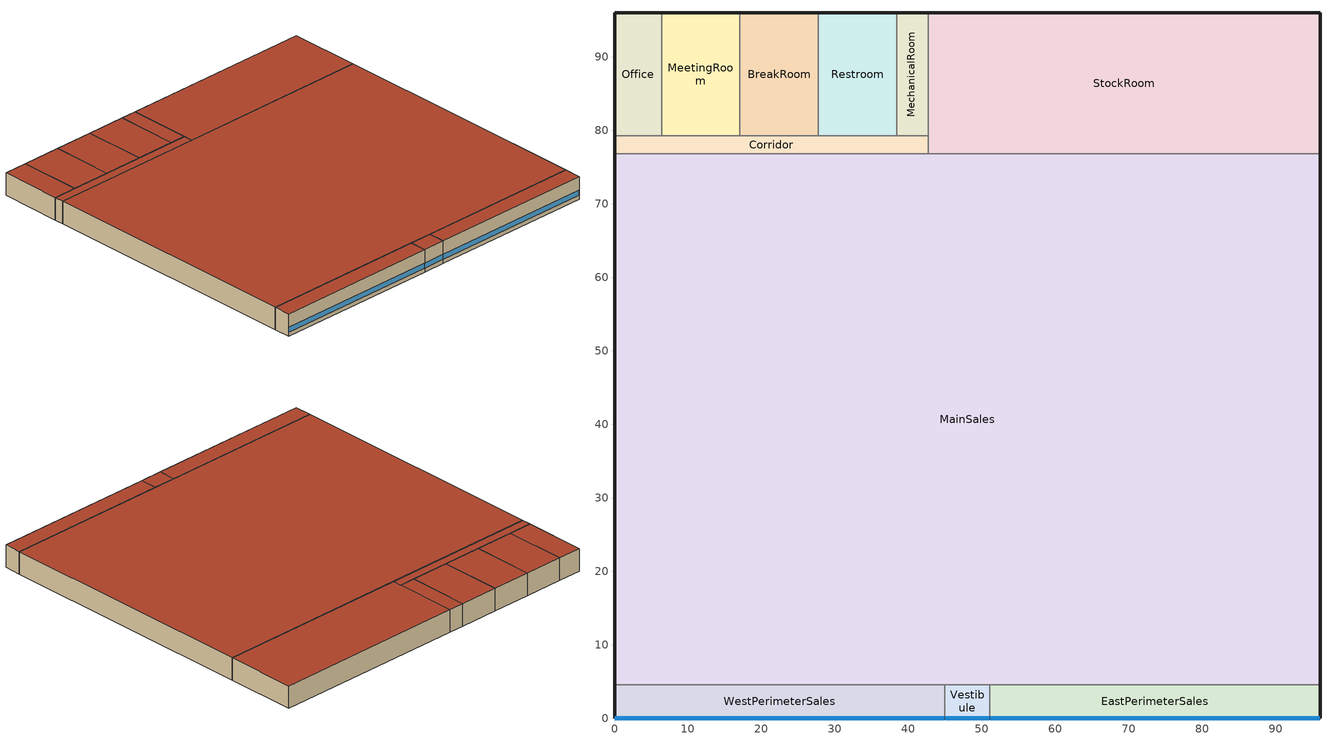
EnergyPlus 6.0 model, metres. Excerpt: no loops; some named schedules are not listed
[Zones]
Office
 floor ground (Unheated - 8in Slab with Carpet_NR_Ext-slab): 6.4,96.01 6.4,79.25 0,79.25 0,96.01 z0
 wall outside (Mass_R-7.6 ci_Ext-wall): 6.4,96.01 0,96.01 0,79.25 z0:6.1
 wall to MeetingRoom (Standard_Int-Wall): 6.4,79.25 6.4,96.01 z0:6.1
 wall to Corridor (Standard_Int-Wall): 0,79.25 6.4,79.25 z0:6.1
 roof outside (IEAD_R-25 ci_Roof): 6.4,79.25 6.4,96.01 0,96.01 0,79.25 z6.1
BreakRoom
 floor ground (Unheated - 8in Slab with Carpet_NR_Ext-slab): 27.74,96.01 27.74,79.25 17.07,79.25 17.07,96.01 z0
 wall outside (Mass_R-7.6 ci_Ext-wall): 27.74,96.01 17.07,96.01 z0:6.1
 wall to Corridor (Standard_Int-Wall): 17.07,79.25 27.74,79.25 z0:6.1
 wall to MeetingRoom (Standard_Int-Wall): 17.07,96.01 17.07,79.25 z0:6.1
 wall to Restroom (Standard_Int-Wall): 27.74,79.25 27.74,96.01 z0:6.1
 roof outside (IEAD_R-25 ci_Roof): 27.74,79.25 27.74,96.01 17.07,96.01 17.07,79.25 z6.1
WestPerimeterSales
 floor ground (Unheated - 8in Slab with Carpet_NR_Ext-slab): 44.96,4.57 44.96,0 0,0 0,4.57 z0
 wall outside (Mass_R-7.6 ci_Ext-wall): 0,4.57 0,0 44.96,0 z0:6.1
 wall to MainSales (Standard_Int-Wall): 44.96,4.57 0,4.57 z0:6.1
 wall to Vestibule (Standard_Int-Wall): 44.96,0 44.96,4.57 z0:6.1
 window (Retail_AEDG_window_3_UValue_3.408_SHGC_0.25_VT_0.32): 0.05,0 44.91,0 z1.1:2.45
 roof outside (IEAD_R-25 ci_Roof): 44.96,0 44.96,4.57 0,4.57 0,0 z6.1
Corridor
 floor ground (Unheated - 8in Slab with Carpet_NR_Ext-slab): 42.67,79.25 42.67,76.81 0,76.81 0,79.25 z0
 wall outside (Mass_R-7.6 ci_Ext-wall): 0,79.25 0,76.81 z0:6.1
 wall to StockRoom (Standard_Int-Wall): 42.67,76.81 42.67,79.25 z0:6.1
 wall to MainSales (Standard_Int-Wall): 0,76.81 42.67,76.81 z0:6.1
 wall to MeetingRoom (Standard_Int-Wall): 17.07,79.25 6.4,79.25 z0:6.1
 wall to Restroom (Standard_Int-Wall): 38.4,79.25 27.74,79.25 z0:6.1
 wall to MechanicalRoom (Standard_Int-Wall): 42.67,79.25 38.4,79.25 z0:6.1
 roof outside (IEAD_R-25 ci_Roof): 42.67,76.81 42.67,79.25 0,79.25 0,76.81 z6.1
EastPerimeterSales
 floor ground (Unheated - 8in Slab with Carpet_NR_Ext-slab): 96.01,4.57 96.01,0 51.05,0 51.05,4.57 z0
 wall outside (Mass_R-7.6 ci_Ext-wall): 51.05,0 96.01,0 96.01,4.57 z0:6.1
 wall to MainSales (Standard_Int-Wall): 96.01,4.57 51.05,4.57 z0:6.1
 wall to Vestibule (Standard_Int-Wall): 51.05,4.57 51.05,0 z0:6.1
 window (Retail_AEDG_window_3_UValue_3.408_SHGC_0.25_VT_0.32): 51.1,0 95.96,0 z1.1:2.45
 roof outside (IEAD_R-25 ci_Roof): 96.01,0 96.01,4.57 51.05,4.57 51.05,0 z6.1
Vestibule
 floor ground (Unheated - 8in Slab with Carpet_NR_Ext-slab): 51.05,4.57 51.05,0 44.96,0 44.96,4.57 z0
 wall outside (Mass_R-7.6 ci_Ext-wall): 44.96,0 51.05,0 z0:6.1
 wall to MainSales (Standard_Int-Wall): 51.05,4.57 44.96,4.57 z0:6.1
 window (Retail_AEDG_window_3_UValue_3.408_SHGC_0.25_VT_0.32): 45.01,0 51,0 z1.1:2.45
 roof outside (IEAD_R-25 ci_Roof): 51.05,0 51.05,4.57 44.96,4.57 44.96,0 z6.1
StockRoom
 floor ground (Unheated - 8in Slab with Carpet_NR_Ext-slab): 96.01,96.01 96.01,76.81 42.67,76.81 42.67,96.01 z0
 wall outside (Mass_R-7.6 ci_Ext-wall): 96.01,76.81 96.01,96.01 42.67,96.01 z0:6.1
 wall to MechanicalRoom (Standard_Int-Wall): 42.67,96.01 42.67,79.25 z0:6.1
 wall to MainSales (Standard_Int-Wall): 42.67,76.81 96.01,76.81 z0:6.1
 roof outside (IEAD_R-25 ci_Roof): 96.01,76.81 96.01,96.01 42.67,96.01 42.67,76.81 z6.1
MainSales
 floor ground (Unheated - 8in Slab with Carpet_NR_Ext-slab): 96.01,76.81 96.01,4.57 0,4.57 0,76.81 z0
 wall outside (Mass_R-7.6 ci_Ext-wall): 96.01,4.57 96.01,76.81 / 0,76.81 0,4.57 z0:6.1
 roof outside (IEAD_R-25 ci_Roof): 96.01,4.57 96.01,76.81 0,76.81 0,4.57 z6.1
MeetingRoom
 floor ground (Unheated - 8in Slab with Carpet_NR_Ext-slab): 17.07,96.01 17.07,79.25 6.4,79.25 6.4,96.01 z0
 wall outside (Mass_R-7.6 ci_Ext-wall): 17.07,96.01 6.4,96.01 z0:6.1
 roof outside (IEAD_R-25 ci_Roof): 17.07,79.25 17.07,96.01 6.4,96.01 6.4,79.25 z6.1
Restroom
 floor ground (Unheated - 8in Slab with Carpet_NR_Ext-slab): 38.4,96.01 38.4,79.25 27.74,79.25 27.74,96.01 z0
 wall outside (Mass_R-7.6 ci_Ext-wall): 38.4,96.01 27.74,96.01 z0:6.1
 wall to MechanicalRoom (Standard_Int-Wall): 38.4,79.25 38.4,96.01 z0:6.1
 roof outside (IEAD_R-25 ci_Roof): 38.4,79.25 38.4,96.01 27.74,96.01 27.74,79.25 z6.1
MechanicalRoom
 floor ground (Unheated - 8in Slab with Carpet_NR_Ext-slab): 42.67,96.01 42.67,79.25 38.4,79.25 38.4,96.01 z0
 wall outside (Mass_R-7.6 ci_Ext-wall): 42.67,96.01 38.4,96.01 z0:6.1
 roof outside (IEAD_R-25 ci_Roof): 42.67,79.25 42.67,96.01 38.4,96.01 38.4,79.25 z6.1
[Building]
Retail_100k_DOASwCAV: North Axis=0; Terrain=City; Loads Convergence Tolerance Value=0.04; Temperature Convergence Tolerance Value=0.2; Solar Distribution=FullExterior; Maximum Number of Warmup Days=25
[Site:Location]
USA CA-SAN FRANCISCO: Latitude {deg}=37.62; Longitude {deg}=-122.37; Time Zone {hr}=-8; Elevation {m}=5
[Site:GroundTemperature:BuildingSurface]
19.905, 19.922, 19.91, 19.932, 19.949, 20.038, 20.327, 20.062, 20.443, 20.088, 19.986, 19.948
[Site:WaterMainsTemperature]
Calculation Method=CORRELATION; Annual Average Outdoor Air Temperature {C}=13.08; Maximum Difference In Monthly Average Outdoor Air Temperatures {deltaC}=8
[SizingPeriod:DesignDay] Barometric Pressure {Pa}=101265; Rain {0-no,1-yes}=0; Snow on ground {0-no,1-yes}=0; Day of Month=21; Daylight Savings Time Indicator=0; Humidity Indicating Type=WetBulb
Name | Maximum Dry-Bulb Temperature {C} | Daily Temp Range {C} | Humidity Indicating Conditions at Maximum Dry-Bulb | Wind Speed {m/s} design conditions vs. traditional 6.71 m/s (15 mph) | Wind Direction {Degrees; N=0, S=180} | Clearness {0.0 to 1.1} | Month | Day Type | Wind Speed {m/s} design conditions vs. traditional 3.35 m/s (7mph)
SAN_FRANCISCO Ann Htg 99.6% Condns DB | 3.2 | 0 | 3.2 | 2.4 | 140 | 0 | 1 | WinterDesignDay
SAN_FRANCISCO Ann Clg .4% Condns DB=>MWB | 28.3 | 9 | 17.2 |  | 310 | 1 | 9 | SummerDesignDay | 5.8
SAN_FRANCISCO Ann Clg .4% Condns WB=>MDB | 25.7 | 9 | 18.4 |  | 310 | 1 | 9 | SummerDesignDay | 5.8
[WindowMaterial:Glazing]
Theoretical Glass [245]: Optical Data Type=SpectralAverage; Thickness=0.003; Solar Transmittance at Normal Incidence=0.2331; Front Side Solar Reflectance at Normal Incidence=0.7169; Back Side Solar Reflectance at Normal Incidence=0.7169; Visible Transmittance at Normal Incidence=0.321; Front Side Visible Reflectance at Normal Incidence=0.629; Back Side Visible Reflectance at Normal Incidence=0.629; Infrared Transmittance at Normal Incidence=0; Front Side Infrared Hemispherical Emissivity=0.9; Back Side Infrared Hemispherical Emissivity=0.9; Conductivity=0.0231; Dirt Correction Factor for Solar and Visible Transmittance=1; Solar Diffusing=No
[Material]
Name | Roughness | Thickness | Conductivity | Density | Specific Heat | Thermal Absorptance | Solar Absorptance | Visible Absorptance | Thickness {m} | Conductivity {W/m-K} | Density {kg/m3} | Specific Heat {J/kg-K}
Roof Membrane | VeryRough | 0.0095 | 0.16 | 1121.29 | 1460 | 0.9 | 0.7 | 0.7
Roof Insulation [9] | MediumRough | 0.209 | 0.049 | 265 | 836.8 | 0.9 | 0.7 | 0.7
Metal Decking | MediumSmooth | 0.0015 | 45.006 | 7680 | 418.4 | 0.9 | 0.7 | 0.3
GP01 1/2 GYPSUM | Smooth | 0.0127 | 0.16 | 800 | 1090 | 0.9 | 0.7 | 0.5
1IN Stucco | Smooth | 0.0253 | 0.6918 | 1858 | 837 | 0.9 | 0.92 | 0.92
8IN Concrete HW | MediumRough | 0.2033 | 1.7296 | 2243 | 837 | 0.9 | 0.65 | 0.65
Wall Insulation [5] | MediumRough | 0.0453 | 0.0432 | 91 | 837 | 0.9 | 0.5 | 0.5
1/2IN Gypsum | Smooth | 0.0127 | 0.16 | 784.9 | 830 | 0.9 | 0.92 | 0.92
MAT-CC05 8 HW CONCRETE | Rough | 0.2032 | 1.311 | 2240 | 836.8 | 0.9 | 0.7 | 0.7
Floor Insulation [2] | MediumRough | 0.0636 | 0.045 | 265 | 836.8 | 0.9 | 0.7 | 0.7
METAL Door Medium 18Ga_1; METAL Door Medium 18Ga_2 | Smooth | 0.0013 | 45.3149 | 7833.03 | 502.08 | 0.8 | 0.5 | 0.5
Std Wood 6inch | MediumSmooth |  |  |  |  | 0.9 | 0.7 | 0.7 | 0.15 | 0.12 | 540 | 1210
Std AC02 | MediumSmooth |  |  |  |  | 0.9 | 0.7 | 0.2 | 0.0127 | 0.057 | 288 | 1339
Std MAT-CC05 4  MW CONCRETE | Rough |  |  |  |  | 0.9 | 0.7 | 0.2 | 0.1 | 0.858 | 1968 | 836.8
Std PW05 | MediumSmooth |  |  |  |  | 0.9 | 0.78 | 0.78 | 0.0191 | 0.115 | 545 | 1213
Std Steel_Brown_Regular | Smooth |  |  |  |  | 0.9 | 0.92 | 0.92 | 0.0015 | 44.9696 | 7689 | 418
[Material:NoMass]
Name | Roughness | Thermal Resistance {(m2-K)/W} | Thermal Absorptance | Solar Absorptance | Visible Absorptance | Thermal Resistance {m2-K/W}
CP02 CARPET PAD | VeryRough | 0.2165 | 0.9 | 0.7 | 0.8
AIR | Smooth | 0.2515 | 0.8 | 0.5 | 0.5
AIR [1] | Smooth | 0.1214 | 0.8 | 0.5 | 0.5
Std CP02 CARPET PAD | VeryRough |  | 0.9 | 0.7 | 0.8 | 0.21648
MAT-AIR-WALL | Rough |  | 0.9 | 0.7 |  | 0.207949
Std Opaque Door panel_con; Std Opaque Door panel_semi | MediumRough |  | 0.9 | 0.7 | 0.7 | 0.12327
Std Overhead Door Panel | MediumRough |  | 0.9 | 0.7 | 0.7 | 0.255345
[Construction]
InteriorFurnishings: Std Wood 6inch
INT-FLOOR-UNDERSIDE: Std CP02 CARPET PAD, Std MAT-CC05 4  MW CONCRETE
INT-FLOOR-SLAB: Std MAT-CC05 4  MW CONCRETE
DropCeiling: Std AC02
Sloped_Metal_Roof: Std Steel_Brown_Regular, Std PW05
Gable_Wall: Std PW05
AIR-WALL: MAT-AIR-WALL
Std Swinging Door_con: Std Opaque Door panel_con
Std Swinging Door_semi: Std Opaque Door panel_semi
Std Overhead Door: Std Overhead Door Panel
Retail_AEDG_window_3_UValue_3.408_SHGC_0.25_VT_0.32; Retail_AEDG_window_3_UValue_3.408_SHGC_0.25_VT_0.32_east; Retail_AEDG_window_3_UValue_3.408_SHGC_0.25_VT_0.32_north; Retail_AEDG_window_3_UValue_3.408_SHGC_0.25_VT_0.32_west: Theoretical Glass [245]
IEAD_R-25 ci_Roof: Roof Membrane, Roof Insulation [9], Metal Decking
Standard_Int-Wall: GP01 1/2 GYPSUM, GP01 1/2 GYPSUM
Mass_R-7.6 ci_Ext-wall: 1IN Stucco, 8IN Concrete HW, Wall Insulation [5], 1/2IN Gypsum
Unheated - 8in Slab with Carpet_NR_Ext-slab: MAT-CC05 8 HW CONCRETE, CP02 CARPET PAD
Mass_R-8.3 ci_ExposedFloor: Floor Insulation [2], MAT-CC05 8 HW CONCRETE, CP02 CARPET PAD
Swinging_NR_door: METAL Door Medium 18Ga_1, AIR, METAL Door Medium 18Ga_2
Non-Swinging_NR_door: METAL Door Medium 18Ga_1, AIR [1], METAL Door Medium 18Ga_2
[ComponentCost:LineItem] Line Item Type=Construction
Name | Item | Cost per Area {$/m2} | Cost per Area
Interior Furnishings | InteriorFurnishings | 1
Interior Floor | INT-FLOOR-UNDERSIDE | 15
Interior Floor Slab | INT-FLOOR-SLAB | 35
Drop Ceiling | DropCeiling | 10
Sloped Metal Roof | Sloped_Metal_Roof | 1
Gable Wall | Gable_Wall | 1
Air Wall | AIR-WALL | 1
Swinging Door Conditioned | Std Swinging Door_con | 1
Swinging Door Semi-conditioned | Std Swinging Door_semi | 1
Overhead Door | Std Overhead Door | 1
south:Retail_AEDG_window_3_UValue_3.408_SHGC_0.25_VT_0.32 | Retail_AEDG_window_3_UValue_3.408_SHGC_0.25_VT_0.32 |  | 1
east:Retail_AEDG_window_3_UValue_3.408_SHGC_0.25_VT_0.32_east | Retail_AEDG_window_3_UValue_3.408_SHGC_0.25_VT_0.32_east |  | 1
north:Retail_AEDG_window_3_UValue_3.408_SHGC_0.25_VT_0.32_north | Retail_AEDG_window_3_UValue_3.408_SHGC_0.25_VT_0.32_north |  | 1
west:Retail_AEDG_window_3_UValue_3.408_SHGC_0.25_VT_0.32_west | Retail_AEDG_window_3_UValue_3.408_SHGC_0.25_VT_0.32_west |  | 1
roofs:IEAD_R-25 ci_Roof | IEAD_R-25 ci_Roof |  | 1
int-walls:Standard_Int-Wall | Standard_Int-Wall |  | 1
ext-walls:Mass_R-7.6 ci_Ext-wall | Mass_R-7.6 ci_Ext-wall |  | 1
ext-slab:Unheated - 8in Slab with Carpet_NR_Ext-slab | Unheated - 8in Slab with Carpet_NR_Ext-slab |  | 1
exposed-floor:Mass_R-8.3 ci_ExposedFloor | Mass_R-8.3 ci_ExposedFloor |  | 34.6727
door:Swinging_NR_door | Swinging_NR_door |  | 1
non-swinging-door:Non-Swinging_NR_door | Non-Swinging_NR_door |  | 1
[Zone] Type=1; Multiplier=1; Ceiling Height=AutoCalculate; Part of Total Floor Area=Yes
Name | Volume
Office | 654.1192
BreakRoom; MeetingRoom; Restroom | 1090.2
WestPerimeterSales; EastPerimeterSales | 1253.02
Corridor | 634.2974
Vestibule | 169.9011
StockRoom | 6243.86
MainSales | 42279.9
MechanicalRoom | 436.0794
[InternalMass] Construction=InteriorFurnishings
Name | Zone | Surface Area
Office Internal Mass | Office | 214.606
BreakRoom Internal Mass | BreakRoom | 357.6767
WestPerimeterSales Internal Mass | WestPerimeterSales | 411.096
Corridor Internal Mass | Corridor | 208.1028
EastPerimeterSales Internal Mass | EastPerimeterSales | 411.096
Vestibule Internal Mass | Vestibule | 55.7418
StockRoom Internal Mass | StockRoom | 2048.51
MainSales Internal Mass | MainSales | 13871.4
MeetingRoom Internal Mass | MeetingRoom | 357.6767
Restroom Internal Mass | Restroom | 357.6767
MechanicalRoom Internal Mass | MechanicalRoom | 143.0707
[ZoneInfiltration:DesignFlowRate] Schedule=INFIL_SCH; Design Volume Flow Rate Calculation Method=Flow/ExteriorWallArea; Flow per Exterior Surface Area {m3/s/m2}=0.0001963; Constant Term Coefficient=1; Temperature Term Coefficient=0; Velocity Term Coefficient=0; Velocity Squared Term Coefficient=0
Name | Zone
Office_Infiltration | Office
BreakRoom_Infiltration | BreakRoom
WestPerimeterSales_Infiltration | WestPerimeterSales
Corridor_Infiltration | Corridor
EastPerimeterSales_Infiltration | EastPerimeterSales
Vestibule_Infiltration | Vestibule
StockRoom_Infiltration | StockRoom
MainSales_Infiltration | MainSales
MeetingRoom_Infiltration | MeetingRoom
Restroom_Infiltration | Restroom
MechanicalRoom_Infiltration | MechanicalRoom
[People] Schedule=BLDG_OCC_SCH; Number of People Calculation Method=People; Fraction Radiant=0.3; User Specified Sensible Fraction=AUTOCALCULATE; Activity Level Schedule=ACTIVITY_SCH; Carbon Dioxide Generation Rate {m3/s-W}=3.82E-8; Enable ASHRAE 55 Comfort Warnings=No; MRT Calculation=ZoneAveraged; Work Efficiency Schedule=WORK_EFF_SCH; Clothing Schedule=CLOTHING_SCH; Air Velocity Schedule=AIR_VELO_SCH; Thermal Comfort Report=FANGER
Name | Zone | Number of People
Office People | Office | 5.7729
BreakRoom People | BreakRoom | 134.7547
WestPerimeterSales People | WestPerimeterSales | 13.2784
EastPerimeterSales People | EastPerimeterSales | 13.2784
Vestibule People | Vestibule | 1.8005
StockRoom People | StockRoom | 36.6684
MainSales People | MainSales | 448.0447
MeetingRoom People | MeetingRoom | 96.2508
Restroom People | Restroom | 11.553
[Lights] Schedule=BLDG_LIGHT_SCH; Design Level Calculation Method=LightingLevel; Return Air Fraction=0; Fraction Visible=0.2; Fraction Replaceable=1; Return Air Fraction is Calculated from Plenum Temperature=No
Name | Zone | Design Level {W} | Fraction Radiant
Office_Lights | Office | 519.3466 | 0.37
BreakRoom_Lights | BreakRoom | 865.5776 | 0.37
WestPerimeterSales_Lights | WestPerimeterSales | 4203.46 | 0.42
Corridor_Lights | Corridor | 279.8983 | 0.37
EastPerimeterSales_Lights | EastPerimeterSales | 4203.46 | 0.42
Vestibule_Lights | Vestibule | 149.9455 | 0.37
StockRoom_Lights | StockRoom | 1987.06 | 0.42
MainSales_Lights | MainSales | 141835 | 0.42
MeetingRoom_Lights | MeetingRoom | 865.5776 | 0.37
Restroom_Lights | Restroom | 867.366 | 0.37
MechanicalRoom_Lights | MechanicalRoom | 346.231 | 0.37
[ElectricEquipment] Schedule=BLDG_EQUIP_SCH; Design Level Calculation Method=EquipmentLevel; Fraction Latent=0; Fraction Radiant=0.5; Fraction Lost=0
Name | Zone | Design Level {W}
Office_PlugMisc_Equip | Office | 649.1832
BreakRoom_PlugMisc_Equip | BreakRoom | 3753.82
WestPerimeterSales_PlugMisc_Equip | WestPerimeterSales | 663.92
EastPerimeterSales_PlugMisc_Equip | EastPerimeterSales | 663.92
StockRoom_PlugMisc_Equip | StockRoom | 6196.75
MainSales_PlugMisc_Equip | MainSales | 22402.2
MeetingRoom_PlugMisc_Equip | MeetingRoom | 1081.97
Restroom_PlugMisc_Equip | Restroom | 144.8591
[SetpointManager:Scheduled] Control Variable {Temperature | Others }=Temperature; Schedule=DOAS_SAT_Sch
Name | Setpoint Node or NodeList
DOAS_MZ SAT Setpoint | DOAS_MZ Supply Equipment Outlet Node
DOAS_SZ SAT Setpoint | DOAS_SZ Supply Equipment Outlet Node
[SetpointManager:MixedAir] Control Variable {Temperature}=Temperature
Name | Setpoint Node or NodeList
DOAS_MZ_OA_CoolC 2 SAT Manager | DOAS_MZ_OA_CoolC 2-DOAS_MZ_OA_FanNode
DOAS_SZ_OA_CoolC 2 SAT Manager | DOAS_SZ_OA_CoolC 2-DOAS_SZ_OA_FanNode
[Exterior:Lights]
Exterior Facade Lighting: Schedule=ExtLight_Sch; Design Level=24806.3; Control Option=AstronomicalClock
[UtilityCost:Tariff]
Name | Output Meter | Conversion Factor Choice | Time of Use Period Schedule | Season Schedule | Demand Window Length | Monthly Charge or Variable | Group
PGE_E-19_MediumGeneralTOUDemandService | ElectricityNet:Facility | kWh | PGETOUSched | PGESeasonsSchedule | HalfHour | 174.88 | Comm Elect
PGE_A-10MediumGeneralDemandService | ElectricityNet:Facility | kWh |  | PGESeasonsSchedule | HalfHour | 67.64 | Comm Elect
PGE_A-1SmallGeneralService | ElectricityNet:Facility | kWh |  | PGESeasonsSchedule | HalfHour | 7.31 | Comm Elect
CA_EIAMonthlyRateGas | Gas:Facility | MCF |  |  |  | 0 | Comm Gas
[UtilityCost:Charge:Simple]
Name | Charge Variable | Tariff | Source Variable | Season | Category Variable | Cost per Unit Value or Variable
 | SummerOnPeakDemandCharge | PGE_E-19_MediumGeneralTOUDemandService | PeakDemand | Summer | DemandCharges | 13.51
 | SummerMidPeakDemandCharge | PGE_E-19_MediumGeneralTOUDemandService | MidPeakDemand | Summer | DemandCharges | 3.75
 | SummerDemandCharge | PGE_E-19_MediumGeneralTOUDemandService | totalDemand | Summer | DemandCharges | 3.18
 | WinterMidPeakDemandCharge | PGE_E-19_MediumGeneralTOUDemandService | MidPeakDemand | Winter | DemandCharges | 3.69
 | WinterDemandCharge | PGE_E-19_MediumGeneralTOUDemandService | totalDemand | Winter | DemandCharges | 3.18
 | SummerPeakEnergyCharge | PGE_E-19_MediumGeneralTOUDemandService | PeakEnergy | Summer | EnergyCharges | 0.15746
 | SummerMidPeakEnergyCharge | PGE_E-19_MediumGeneralTOUDemandService | MidPeakEnergy | Summer | EnergyCharges | 0.09613
 | SummerOffPeakEnergyCharge | PGE_E-19_MediumGeneralTOUDemandService | OffPeakEnergy | Summer | EnergyCharges | 0.08203
 | WinterMidPeakEnergyCharge | PGE_E-19_MediumGeneralTOUDemandService | MidPeakEnergy | Winter | EnergyCharges | 0.10181
 | WinterOffPeakEnergyCharge | PGE_E-19_MediumGeneralTOUDemandService | OffPeakEnergy | Winter | EnergyCharges | 0.08203
 | TaxofEightPercent | PGE_E-19_MediumGeneralTOUDemandService | subtotal | Annual | Taxes | 0.08
 | SummerEnergyCharge | PGE_A-10MediumGeneralDemandService | totalEnergy | Summer | EnergyCharges | 0.1416
 | WinterEnergyCharge | PGE_A-10MediumGeneralDemandService | totalEnergy | Winter | EnergyCharges | 0.103
 | SummerDemandCharge | PGE_A-10MediumGeneralDemandService | totalDemand | Summer | DemandCharges | 6.56
 | WinterDemandCharge | PGE_A-10MediumGeneralDemandService | totalDemand | Winter | DemandCharges | 1.58
 | TaxofEightPercent | PGE_A-10MediumGeneralDemandService | subtotal | Annual | Taxes | 0.08
 | SummerEnergyCharge | PGE_A-1SmallGeneralService | totalEnergy | Summer | EnergyCharges | 0.1794
 | WinterEnergyCharge | PGE_A-1SmallGeneralService | totalEnergy | Winter | EnergyCharges | 0.1179
 | TaxofEightPercent | PGE_A-1SmallGeneralService | subtotal | Annual | Taxes | 0.08
 | MonthlyRateGasCharge | CA_EIAMonthlyRateGas | totalEnergy | Annual | EnergyCharges | CA_MonthlyGasRates
 | TaxofEightPercent | CA_EIAMonthlyRateGas | SubTotal | Annual | Taxes | 0.08
[UtilityCost:Qualify] Season=Annual; Threshold Test=Count
Name | Tariff | Variable | Qualify Type | Threshold Value or Variable | Number of Months
MinDemand500kw | PGE_E-19_MediumGeneralTOUDemandService | TotalDemand | Minimum | 500 | 12
MaxDemand500kw | PGE_A-10MediumGeneralDemandService | TotalDemand | Maximum | 500 | 1
MaxDemand500kw | PGE_A-1SmallGeneralService | TotalDemand | Maximum | 500 | 1
MaxEnergy4200kwh | PGE_A-1SmallGeneralService | TotalEnergy | Maximum | 4200 | 1
[UtilityCost:Variable]
CA_MonthlyGasRates: Tariff=CA_EIAMonthlyRateGas; Variable Type=Currency; January Value=9.37; February Value=8.88; March Value=8.2; April Value=7.29; May Value=7.82; June Value=8.26; July Value=8.23; August Value=8.21; September Value=7.9; October Value=8.09; November Value=7.64; December Value=8.43
[Schedule:Compact]
Infil_Sch: Fraction, Through: 12/31, For: Weekdays Saturday, Until: 06:00, 1, Until: 24:00, 0.5, For: Sunday, Until: 06:00, 1, Until: 22:00, 0.5, Until: 24:00, 1, For: SummerDesignDay, Until: 06:00, 1, Until: 24:00, 0.5, For: WinterDesignDay, Until: 06:00, 1, Until: 24:00, 0.5, For: AllOtherDays, Until: 24:00, 1
